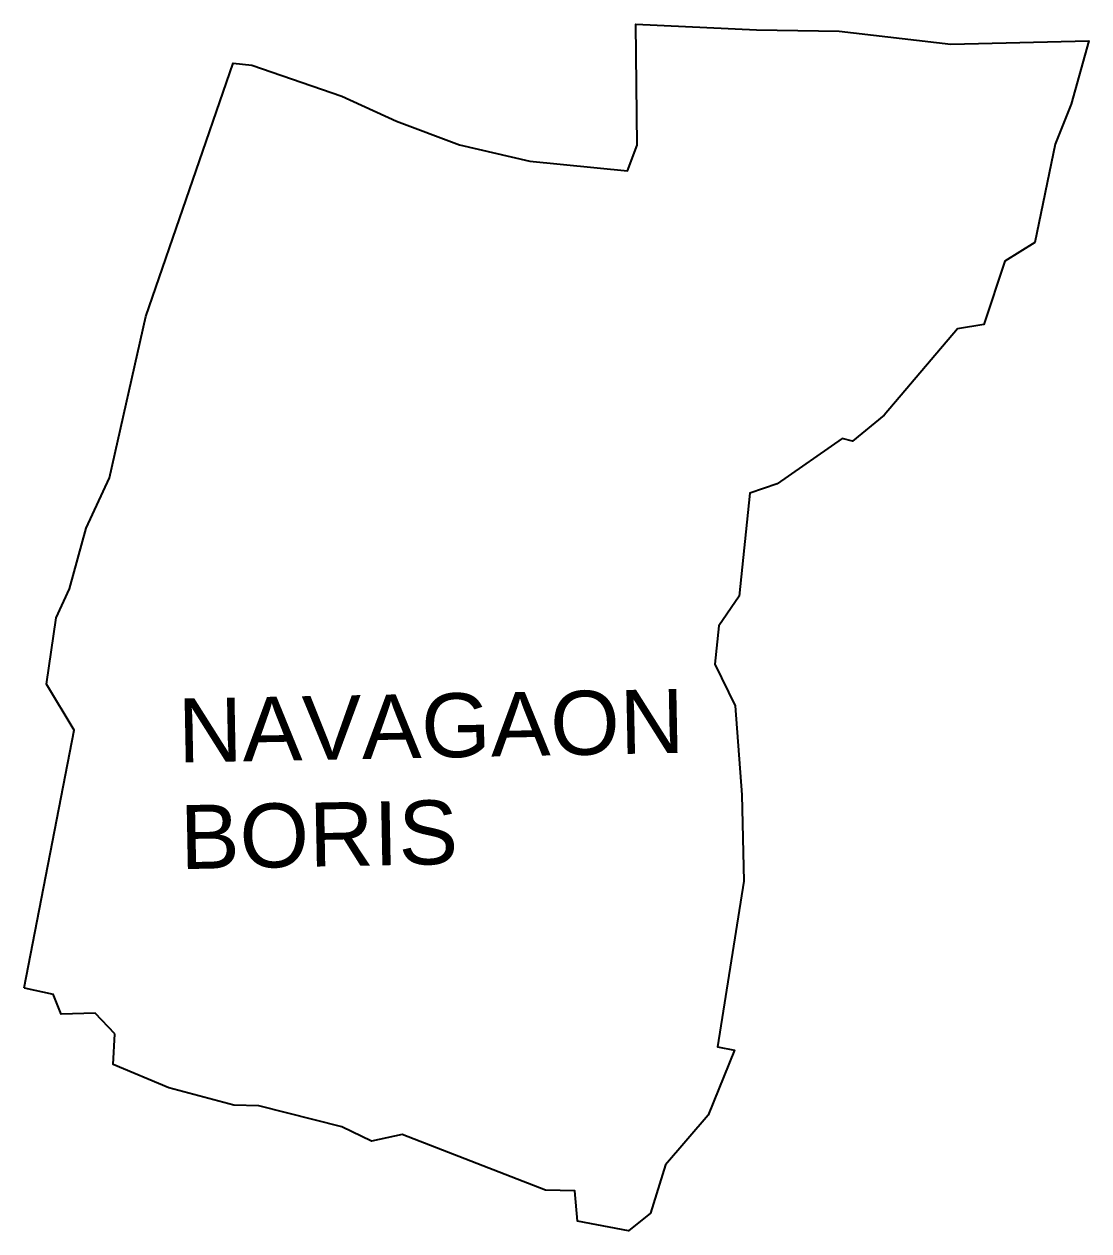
# Model space of a CAD drawing. Header units: metres. Extents: x 273621 to 276813, y 2068123 to 2073763.
# Drawn here: x 275003 to 276813, y 2069073 to 2071125 of the extents above; entities that cross this region are included whole.
import ezdxf

# ---------------------------------------------------------------- set-up
doc = ezdxf.new("R2010")
doc.units = ezdxf.units.M
doc.header["$MEASUREMENT"] = 0
doc.layers.add('village', color=3, linetype='Continuous')
doc.layers.add('VILLAGE NAME', color=250, linetype='Continuous')
doc.styles.get("Standard").update_dxf_attribs({"font": 'simplex.shx'})

msp = doc.modelspace()

# ---------------------------------------------------------------- linework, layer by layer
at = {"color": 6, "flags": 128}
msp.add_lwpolyline([(275003, 2069486.2), (275052.5, 2069475.6)], dxfattribs=at)
at = {"layer": 'village', "color": 6}
for points in [[(275003, 2069486.2, 0), (275088.3, 2069924.2, 0), (275040.9, 2070002.7, 0), (275057.4, 2070115.1, 0), (275079.9, 2070164.8, 0), (275108.6, 2070267.8, 0), (275148.3, 2070353.1, 0), (275210.1, 2070627.5, 0), (275358.5, 2071058.1, 0), (275389.9, 2071054.6, 0), (275543.1, 2071001.9, 0), (275636.1, 2070959.3, 0), (275743.2, 2070919.6, 0), (275862.6, 2070891.3, 0), (276028.9, 2070875, 0), (276045.4, 2070918.6, 0), (276043.3, 2071124.5, 0), (276248.4, 2071114.6, 0), (276388.8, 2071112.6, 0), (276578.8, 2071090.4, 0), (276813.3, 2071095.9, 0), (276783, 2070988.2, 0), (276755.9, 2070920.6, 0), (276721.2, 2070753.4, 0), (276670.2, 2070721.7, 0), (276635, 2070613.8, 0), (276590, 2070606.8, 0), (276465.1, 2070459.6, 0), (276411.2, 2070415.3, 0), (276393.9, 2070420.2, 0), (276283.5, 2070343.3, 0), (276236.8, 2070326.9, 0), (276219, 2070152.2, 0), (276184.3, 2070101.6, 0), (276177.3, 2070036.2, 0), (276211.8, 2069965.8, 0), (276223.3, 2069814.1, 0), (276226.9, 2069667.8, 0), (276182.2, 2069385.8, 0), (276210.6, 2069380.5, 0), (276165.8, 2069269.9, 0), (276093.6, 2069185.1, 0), (276068, 2069103.3, 0), (276030.7, 2069073.1, 0), (275943.8, 2069089.6, 0), (275939.6, 2069141.4, 0), (275889.6, 2069142, 0), (275646, 2069236.9, 0), (275593.9, 2069225.4, 0), (275543.3, 2069250.2, 0), (275401.8, 2069285.9, 0), (275359.7, 2069287, 0), (275249.1, 2069316.2, 0), (275154.5, 2069355.9, 0), (275157.2, 2069408, 0)], [(275157.2, 2069408, 0), (275123.7, 2069443.1, 0), (275065.9, 2069441.2, 0), (275052.5, 2069475.6, 0)]]:
    msp.add_polyline3d(points, dxfattribs=at)

# ---------------------------------------------------------------- texts
at = {"layer": 'VILLAGE NAME', "insert": (275263.4, 2069977.9), "char_height": 108.748, "attachment_point": 1, "rotation": 1.1028}
msp.add_mtext_dynamic_manual_height_columns('{\\fArial|b0|i0|c0|p34;NAVAGAON\\PBORIS}', width=726.929, gutter_width=543.7, heights=[0], dxfattribs=at)

doc.saveas('drawing.dxf')
